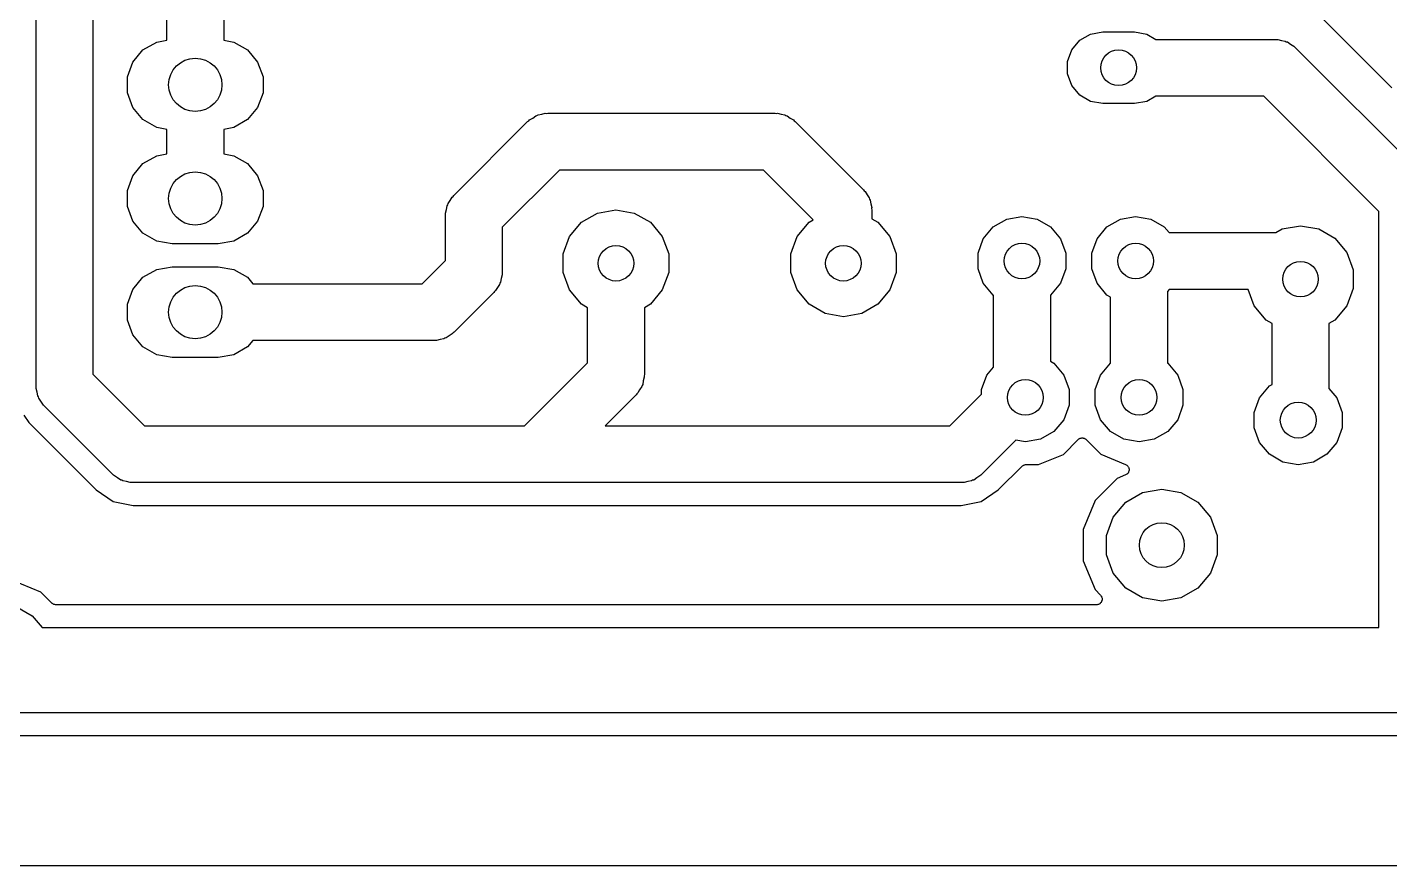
# Model space of a CAD drawing. Extents: x 74 to 224, y -146 to -46.
# Drawn here: x 108.13 to 138.57, y -145.59 to -126.86 of the extents above; entities that cross this region are included whole.
import ezdxf

# ---------------------------------------------------------------- set-up
doc = ezdxf.new("R2010")
doc.units = 0
doc.header["$MEASUREMENT"] = 0
doc.layers.add('BLACK', color=7, linetype='CONTINUOUS')

msp = doc.modelspace()

# ---------------------------------------------------------------- linework, layer by layer
at = {"layer": 'Black'}
for p, q in [((108.331, -134.874), (108.331, -121.158)), ((109.601, -121.421), (109.601, -134.611)), ((112.522, -123.571), (112.522, -127.148)), ((111.252, -127.148), (111.252, -123.91)), ((138.616, -128.211), (137.092, -126.687)), ((110.72, -127.365), (111.026, -127.188)), ((111.026, -127.188), (111.252, -127.148)), ((112.522, -127.148), (112.748, -127.188)), ((112.748, -127.188), (113.054, -127.365)), ((131.465, -127.362), (131.643, -127.149)), ((131.643, -127.149), (131.884, -127.01)), ((131.884, -127.01), (132.157, -126.962)), ((132.157, -126.962), (132.866, -126.962)), ((132.866, -126.962), (133.14, -127.01)), ((133.14, -127.01), (133.342, -127.127)), ((133.342, -127.127), (136.017, -127.127)), ((136.017, -127.127), (136.045, -127.132)), ((136.045, -127.132), (136.072, -127.129)), ((136.072, -127.129), (136.152, -127.151)), ((136.152, -127.151), (136.234, -127.165)), ((136.234, -127.165), (136.258, -127.179)), ((136.258, -127.179), (136.285, -127.186)), ((136.285, -127.186), (136.353, -127.234)), ((110.493, -127.635), (110.72, -127.365)), ((113.054, -127.365), (113.281, -127.635)), ((131.37, -127.623), (131.465, -127.362)), ((136.353, -127.234), (136.425, -127.276)), ((136.425, -127.276), (136.443, -127.297)), ((136.443, -127.297), (136.466, -127.313)), ((136.466, -127.313), (139.412, -130.259)), ((110.373, -127.967), (110.493, -127.635)), ((113.281, -127.635), (113.401, -127.967)), ((131.37, -127.901), (131.37, -127.623)), ((110.373, -128.319), (110.373, -127.967)), ((113.401, -127.967), (113.401, -128.319)), ((131.465, -128.162), (131.37, -127.901)), ((110.493, -128.651), (110.373, -128.319)), ((113.401, -128.319), (113.281, -128.651)), ((131.643, -128.375), (131.465, -128.162)), ((131.884, -128.514), (131.643, -128.375)), ((133.342, -128.397), (133.14, -128.514)), ((135.754, -128.397), (133.342, -128.397)), ((138.328, -130.971), (135.754, -128.397)), ((110.72, -128.921), (110.493, -128.651)), ((113.281, -128.651), (113.054, -128.921)), ((132.157, -128.562), (131.884, -128.514)), ((132.866, -128.562), (132.157, -128.562)), ((133.14, -128.514), (132.866, -128.562)), ((111.026, -129.098), (110.72, -128.921)), ((113.054, -128.921), (112.748, -129.098)), ((117.661, -130.615), (119.312, -128.964)), ((119.312, -128.964), (119.335, -128.948)), ((119.335, -128.948), (119.353, -128.927)), ((119.353, -128.927), (119.425, -128.885)), ((119.425, -128.885), (119.493, -128.837)), ((119.493, -128.837), (119.52, -128.83)), ((119.52, -128.83), (119.544, -128.816)), ((119.544, -128.816), (119.626, -128.802)), ((119.626, -128.802), (119.706, -128.78)), ((119.706, -128.78), (119.733, -128.783)), ((119.733, -128.783), (119.761, -128.778)), ((119.761, -128.778), (124.841, -128.778)), ((124.841, -128.778), (124.869, -128.783)), ((124.869, -128.783), (124.896, -128.78)), ((124.896, -128.78), (124.976, -128.802)), ((124.976, -128.802), (125.058, -128.816)), ((125.058, -128.816), (125.082, -128.83)), ((125.082, -128.83), (125.109, -128.837)), ((125.109, -128.837), (125.177, -128.885)), ((125.177, -128.885), (125.249, -128.927)), ((125.249, -128.927), (125.267, -128.948)), ((125.267, -128.948), (125.29, -128.964)), ((125.29, -128.964), (126.814, -130.488)), ((111.252, -129.138), (111.026, -129.098)), ((111.252, -129.688), (111.252, -129.138)), ((112.748, -129.098), (112.522, -129.138)), ((112.522, -129.138), (112.522, -129.688)), ((110.493, -130.175), (110.72, -129.905)), ((110.72, -129.905), (111.026, -129.728)), ((111.026, -129.728), (111.252, -129.688)), ((112.522, -129.688), (112.748, -129.728)), ((112.748, -129.728), (113.054, -129.905)), ((113.054, -129.905), (113.281, -130.175)), ((110.373, -130.507), (110.493, -130.175)), ((113.281, -130.175), (113.401, -130.507)), ((120.024, -130.048), (118.745, -131.327)), ((124.578, -130.048), (120.024, -130.048)), ((125.691, -131.161), (124.578, -130.048)), ((110.373, -130.859), (110.373, -130.507)), ((113.401, -130.507), (113.401, -130.859)), ((126.814, -130.488), (126.83, -130.511)), ((126.83, -130.511), (126.851, -130.529)), ((126.851, -130.529), (126.893, -130.601)), ((110.493, -131.191), (110.373, -130.859)), ((113.401, -130.859), (113.281, -131.191)), ((117.499, -130.929), (117.513, -130.847)), ((117.513, -130.847), (117.527, -130.823)), ((117.527, -130.823), (117.534, -130.796)), ((117.534, -130.796), (117.582, -130.728)), ((117.582, -130.728), (117.624, -130.656)), ((117.624, -130.656), (117.645, -130.638)), ((117.645, -130.638), (117.661, -130.615)), ((126.893, -130.601), (126.941, -130.669)), ((126.941, -130.669), (126.948, -130.696)), ((126.948, -130.696), (126.962, -130.72)), ((126.962, -130.72), (126.976, -130.802)), ((126.976, -130.802), (126.998, -130.882)), ((117.475, -131.064), (117.48, -131.036)), ((117.475, -132.071), (117.475, -131.064)), ((117.477, -131.009), (117.499, -130.929)), ((117.48, -131.036), (117.477, -131.009)), ((120.517, -131.215), (120.876, -131.008)), ((120.876, -131.008), (121.285, -130.936)), ((121.285, -130.936), (121.694, -131.008)), ((121.694, -131.008), (122.053, -131.215)), ((125.597, -131.215), (125.691, -131.161)), ((126.998, -130.882), (126.995, -130.909)), ((126.995, -130.909), (127, -130.937)), ((127, -130.937), (127, -131.138)), ((127, -131.138), (127.133, -131.215)), ((129.713, -131.317), (130.012, -131.144)), ((130.012, -131.144), (130.353, -131.084)), ((130.353, -131.084), (130.693, -131.144)), ((130.693, -131.144), (130.993, -131.317)), ((132.253, -131.317), (132.552, -131.144)), ((132.552, -131.144), (132.893, -131.084)), ((132.893, -131.084), (133.233, -131.144)), ((133.233, -131.144), (133.533, -131.317)), ((138.328, -140.272), (138.328, -130.971)), ((110.72, -131.461), (110.493, -131.191)), ((111.026, -131.638), (110.72, -131.461)), ((113.054, -131.461), (112.748, -131.638)), ((113.281, -131.191), (113.054, -131.461)), ((118.745, -131.327), (118.745, -132.334)), ((120.25, -131.533), (120.517, -131.215)), ((122.053, -131.215), (122.32, -131.533)), ((125.33, -131.533), (125.597, -131.215)), ((127.133, -131.215), (127.4, -131.533)), ((129.49, -131.582), (129.713, -131.317)), ((130.993, -131.317), (131.215, -131.582)), ((132.03, -131.582), (132.253, -131.317)), ((133.533, -131.317), (133.64, -131.445)), ((133.64, -131.445), (136.026, -131.445)), ((136.026, -131.445), (136.167, -131.363)), ((136.167, -131.363), (136.576, -131.291)), ((136.576, -131.291), (136.985, -131.363)), ((136.985, -131.363), (137.344, -131.571)), ((111.373, -131.699), (111.026, -131.638)), ((112.401, -131.699), (111.373, -131.699)), ((112.748, -131.638), (112.401, -131.699)), ((120.108, -131.923), (120.25, -131.533)), ((122.32, -131.533), (122.462, -131.923)), ((125.188, -131.923), (125.33, -131.533)), ((127.4, -131.533), (127.542, -131.923)), ((129.372, -131.907), (129.49, -131.582)), ((131.215, -131.582), (131.334, -131.907)), ((131.912, -131.907), (132.03, -131.582)), ((137.344, -131.571), (137.611, -131.889)), ((116.958, -132.588), (117.475, -132.071)), ((120.108, -132.338), (120.108, -131.923)), ((122.462, -131.923), (122.462, -132.338)), ((125.188, -132.338), (125.188, -131.923)), ((127.542, -131.923), (127.542, -132.338)), ((129.372, -132.253), (129.372, -131.907)), ((131.334, -131.907), (131.334, -132.253)), ((131.912, -132.253), (131.912, -131.907)), ((137.611, -131.889), (137.753, -132.279)), ((110.72, -132.445), (111.026, -132.268)), ((111.026, -132.268), (111.373, -132.207)), ((111.373, -132.207), (112.401, -132.207)), ((112.401, -132.207), (112.748, -132.268)), ((112.748, -132.268), (113.054, -132.445)), ((118.743, -132.389), (118.721, -132.469)), ((118.745, -132.334), (118.74, -132.362)), ((118.74, -132.362), (118.743, -132.389)), ((120.25, -132.728), (120.108, -132.338)), ((122.462, -132.338), (122.32, -132.728)), ((125.33, -132.728), (125.188, -132.338)), ((127.542, -132.338), (127.4, -132.728)), ((129.49, -132.578), (129.372, -132.253)), ((131.334, -132.253), (131.215, -132.578)), ((132.03, -132.578), (131.912, -132.253)), ((137.753, -132.279), (137.753, -132.694)), ((110.493, -132.715), (110.72, -132.445)), ((113.054, -132.445), (113.174, -132.588)), ((113.174, -132.588), (116.958, -132.588)), ((118.638, -132.67), (118.596, -132.742)), ((118.686, -132.602), (118.638, -132.67)), ((118.693, -132.575), (118.686, -132.602)), ((118.707, -132.551), (118.693, -132.575)), ((118.721, -132.469), (118.707, -132.551)), ((129.713, -132.843), (129.49, -132.578)), ((131.215, -132.578), (130.993, -132.843)), ((132.253, -132.843), (132.03, -132.578)), ((137.753, -132.694), (137.611, -133.084)), ((110.373, -133.047), (110.493, -132.715)), ((118.559, -132.783), (117.67, -133.672)), ((118.575, -132.76), (118.559, -132.783)), ((118.596, -132.742), (118.575, -132.76)), ((120.517, -133.046), (120.25, -132.728)), ((122.32, -132.728), (122.053, -133.046)), ((125.597, -133.046), (125.33, -132.728)), ((127.4, -132.728), (127.133, -133.046)), ((129.718, -132.846), (129.713, -132.843)), ((129.718, -134.45), (129.718, -132.846)), ((130.993, -132.843), (130.988, -132.846)), ((130.988, -132.846), (130.988, -134.318)), ((132.334, -132.89), (132.253, -132.843)), ((132.334, -134.362), (132.334, -132.89)), ((133.64, -132.715), (133.604, -132.758)), ((133.604, -132.758), (133.604, -134.362)), ((135.406, -132.715), (133.64, -132.715)), ((135.541, -133.084), (135.406, -132.715)), ((110.373, -133.399), (110.373, -133.047)), ((120.65, -133.123), (120.517, -133.046)), ((120.65, -134.357), (120.65, -133.123)), ((122.053, -133.046), (121.92, -133.123)), ((121.92, -133.123), (121.92, -134.62)), ((125.956, -133.254), (125.597, -133.046)), ((126.365, -133.326), (125.956, -133.254)), ((126.774, -133.254), (126.365, -133.326)), ((127.133, -133.046), (126.774, -133.254)), ((135.808, -133.402), (135.541, -133.084)), ((137.611, -133.084), (137.344, -133.402)), ((110.493, -133.731), (110.373, -133.399)), ((135.941, -133.479), (135.808, -133.402)), ((135.941, -134.841), (135.941, -133.479)), ((137.344, -133.402), (137.211, -133.479)), ((137.211, -133.479), (137.211, -134.927)), ((110.72, -134.001), (110.493, -133.731)), ((113.174, -133.858), (113.054, -134.001)), ((117.221, -133.858), (113.174, -133.858)), ((117.249, -133.853), (117.221, -133.858)), ((117.276, -133.856), (117.249, -133.853)), ((117.356, -133.834), (117.276, -133.856)), ((117.438, -133.82), (117.356, -133.834)), ((117.462, -133.806), (117.438, -133.82)), ((117.489, -133.799), (117.462, -133.806)), ((117.557, -133.751), (117.489, -133.799)), ((117.629, -133.709), (117.557, -133.751)), ((117.647, -133.688), (117.629, -133.709)), ((117.67, -133.672), (117.647, -133.688)), ((111.026, -134.178), (110.72, -134.001)), ((111.373, -134.239), (111.026, -134.178)), ((112.748, -134.178), (112.401, -134.239)), ((113.054, -134.001), (112.748, -134.178)), ((112.401, -134.239), (111.373, -134.239)), ((119.244, -135.763), (120.65, -134.357)), ((129.566, -134.63), (129.718, -134.45)), ((130.988, -134.318), (131.069, -134.365)), ((131.069, -134.365), (131.292, -134.63)), ((132.106, -134.63), (132.329, -134.365)), ((132.329, -134.365), (132.334, -134.362)), ((133.604, -134.362), (133.609, -134.365)), ((133.609, -134.365), (133.832, -134.63)), ((109.601, -134.611), (110.753, -135.763)), ((121.896, -134.755), (121.882, -134.837)), ((121.918, -134.675), (121.896, -134.755)), ((121.92, -134.62), (121.915, -134.648)), ((121.915, -134.648), (121.918, -134.675)), ((129.448, -134.955), (129.566, -134.63)), ((131.292, -134.63), (131.41, -134.955)), ((131.988, -134.955), (132.106, -134.63)), ((133.832, -134.63), (133.95, -134.955)), ((108.336, -134.902), (108.331, -134.874)), ((108.333, -134.929), (108.336, -134.902)), ((108.355, -135.009), (108.333, -134.929)), ((108.369, -135.091), (108.355, -135.009)), ((108.383, -135.115), (108.369, -135.091)), ((108.39, -135.142), (108.383, -135.115)), ((121.734, -135.069), (121.04, -135.763)), ((121.75, -135.046), (121.734, -135.069)), ((121.771, -135.028), (121.75, -135.046)), ((121.813, -134.956), (121.771, -135.028)), ((121.861, -134.888), (121.813, -134.956)), ((121.868, -134.861), (121.861, -134.888)), ((121.882, -134.837), (121.868, -134.861)), ((128.744, -135.763), (129.448, -135.058)), ((129.448, -135.058), (129.448, -134.955)), ((131.41, -134.955), (131.41, -135.301)), ((131.988, -135.301), (131.988, -134.955)), ((133.95, -134.955), (133.95, -135.301)), ((135.662, -135.138), (135.885, -134.873)), ((135.885, -134.873), (135.941, -134.841)), ((137.211, -134.927), (137.388, -135.138)), ((108.438, -135.21), (108.39, -135.142)), ((108.48, -135.282), (108.438, -135.21)), ((108.501, -135.3), (108.48, -135.282)), ((108.517, -135.323), (108.501, -135.3)), ((110.041, -136.847), (108.517, -135.323)), ((131.41, -135.301), (131.292, -135.626)), ((132.106, -135.626), (131.988, -135.301)), ((133.95, -135.301), (133.832, -135.626)), ((135.544, -135.463), (135.662, -135.138)), ((137.388, -135.138), (137.506, -135.463)), ((108.056, -135.525), (108.167, -135.691)), ((108.167, -135.691), (109.673, -137.197)), ((131.292, -135.626), (131.069, -135.891)), ((132.329, -135.891), (132.106, -135.626)), ((133.832, -135.626), (133.609, -135.891)), ((135.544, -135.809), (135.544, -135.463)), ((137.506, -135.463), (137.506, -135.809)), ((110.753, -135.763), (119.244, -135.763)), ((121.04, -135.763), (128.744, -135.763)), ((131.069, -135.891), (130.77, -136.064)), ((131.646, -136.044), (131.656, -136.041)), ((131.656, -136.041), (131.666, -136.036)), ((131.666, -136.036), (131.678, -136.036)), ((131.678, -136.036), (131.688, -136.033)), ((131.688, -136.033), (131.699, -136.034)), ((131.699, -136.034), (131.71, -136.033)), ((131.71, -136.033), (131.721, -136.036)), ((131.721, -136.036), (131.732, -136.037)), ((131.732, -136.037), (131.742, -136.041)), ((131.742, -136.041), (131.753, -136.044)), ((132.628, -136.064), (132.329, -135.891)), ((133.609, -135.891), (133.31, -136.064)), ((135.662, -136.134), (135.544, -135.809)), ((137.506, -135.809), (137.388, -136.134)), ((130.216, -136.086), (129.456, -136.847)), ((130.429, -136.124), (130.216, -136.086)), ((130.77, -136.064), (130.429, -136.124)), ((131.278, -136.401), (131.609, -136.069)), ((131.609, -136.069), (131.619, -136.063)), ((131.619, -136.063), (131.626, -136.055)), ((131.626, -136.055), (131.637, -136.05)), ((131.637, -136.05), (131.646, -136.044)), ((131.753, -136.044), (131.762, -136.051)), ((131.762, -136.051), (131.772, -136.055)), ((131.772, -136.055), (131.78, -136.063)), ((131.78, -136.063), (131.789, -136.069)), ((131.789, -136.069), (132.118, -136.399)), ((132.969, -136.124), (132.628, -136.064)), ((133.31, -136.064), (132.969, -136.124)), ((135.885, -136.399), (135.662, -136.134)), ((137.388, -136.134), (137.165, -136.399)), ((130.364, -136.658), (130.378, -136.65)), ((130.378, -136.65), (130.392, -136.64)), ((130.392, -136.64), (130.397, -136.639)), ((130.397, -136.639), (130.402, -136.636)), ((130.402, -136.636), (130.418, -136.633)), ((130.418, -136.633), (130.434, -136.629)), ((130.434, -136.629), (130.44, -136.629)), ((130.44, -136.629), (130.446, -136.628)), ((130.446, -136.628), (130.726, -136.628)), ((130.726, -136.628), (131.278, -136.401)), ((132.118, -136.399), (132.669, -136.628)), ((132.669, -136.628), (132.683, -136.637)), ((132.683, -136.637), (132.697, -136.644)), ((132.697, -136.644), (132.701, -136.648)), ((132.701, -136.648), (132.706, -136.651)), ((136.184, -136.572), (135.885, -136.399)), ((136.525, -136.632), (136.184, -136.572)), ((136.866, -136.572), (136.525, -136.632)), ((137.165, -136.399), (136.866, -136.572)), ((110.064, -136.863), (110.041, -136.847)), ((110.082, -136.884), (110.064, -136.863)), ((110.154, -136.926), (110.082, -136.884)), ((110.222, -136.974), (110.154, -136.926)), ((129.343, -136.926), (129.275, -136.974)), ((129.415, -136.884), (129.343, -136.926)), ((129.433, -136.863), (129.415, -136.884)), ((129.456, -136.847), (129.433, -136.863)), ((129.824, -137.197), (130.356, -136.665)), ((130.356, -136.665), (130.36, -136.662)), ((130.36, -136.662), (130.364, -136.658)), ((132.483, -136.939), (131.988, -137.433)), ((132.668, -136.862), (132.483, -136.939)), ((132.682, -136.853), (132.668, -136.862)), ((132.697, -136.846), (132.682, -136.853)), ((132.701, -136.842), (132.697, -136.846)), ((132.706, -136.839), (132.701, -136.842)), ((132.706, -136.651), (132.716, -136.665)), ((132.716, -136.825), (132.706, -136.839)), ((132.716, -136.665), (132.727, -136.677)), ((132.727, -136.813), (132.716, -136.825)), ((132.727, -136.677), (132.729, -136.682)), ((132.729, -136.808), (132.727, -136.813)), ((132.729, -136.682), (132.733, -136.686)), ((132.732, -136.804), (132.729, -136.808)), ((132.737, -136.788), (132.732, -136.804)), ((132.733, -136.686), (132.738, -136.702)), ((132.744, -136.773), (132.737, -136.788)), ((132.738, -136.702), (132.744, -136.718)), ((132.744, -136.718), (132.744, -136.723)), ((132.744, -136.723), (132.746, -136.728)), ((132.746, -136.762), (132.744, -136.767)), ((132.744, -136.767), (132.744, -136.773)), ((132.746, -136.728), (132.745, -136.745)), ((132.745, -136.745), (132.746, -136.762)), ((109.673, -137.197), (110.054, -137.452)), ((110.249, -136.981), (110.222, -136.974)), ((110.273, -136.995), (110.249, -136.981)), ((110.355, -137.009), (110.273, -136.995)), ((110.435, -137.031), (110.355, -137.009)), ((110.462, -137.028), (110.435, -137.031)), ((110.49, -137.033), (110.462, -137.028)), ((119.507, -137.033), (110.49, -137.033)), ((129.007, -137.033), (119.507, -137.033)), ((129.034, -137.028), (129.007, -137.033)), ((129.062, -137.031), (129.034, -137.028)), ((129.142, -137.009), (129.062, -137.031)), ((129.224, -136.995), (129.142, -137.009)), ((129.248, -136.981), (129.224, -136.995)), ((129.275, -136.974), (129.248, -136.981)), ((129.443, -137.452), (129.824, -137.197)), ((132.671, -137.469), (133.048, -137.251)), ((133.048, -137.251), (133.477, -137.176)), ((133.477, -137.176), (133.906, -137.251)), ((133.906, -137.251), (134.283, -137.469)), ((110.054, -137.452), (110.503, -137.541)), ((110.503, -137.541), (119.507, -137.541)), ((119.507, -137.541), (119.507, -137.541)), ((119.507, -137.541), (119.507, -137.541)), ((119.507, -137.541), (128.994, -137.541)), ((128.994, -137.541), (129.443, -137.452)), ((131.988, -137.433), (131.72, -138.079)), ((132.391, -137.803), (132.671, -137.469)), ((134.283, -137.469), (134.563, -137.803)), ((132.242, -138.212), (132.391, -137.803)), ((134.563, -137.803), (134.712, -138.212)), ((131.72, -138.079), (131.719, -138.778)), ((132.242, -138.648), (132.242, -138.212)), ((134.712, -138.212), (134.712, -138.648)), ((131.719, -138.778), (131.986, -139.424)), ((132.391, -139.057), (132.242, -138.648)), ((134.712, -138.648), (134.563, -139.057)), ((132.671, -139.391), (132.391, -139.057)), ((134.563, -139.057), (134.283, -139.391)), ((108.439, -139.481), (107.793, -139.213)), ((108.684, -139.726), (108.439, -139.481)), ((131.986, -139.424), (132.108, -139.547)), ((132.108, -139.547), (132.118, -139.56)), ((132.118, -139.56), (132.128, -139.573)), ((132.128, -139.573), (132.13, -139.578)), ((132.134, -139.684), (132.128, -139.7)), ((132.13, -139.578), (132.134, -139.583)), ((132.134, -139.583), (132.138, -139.599)), ((132.141, -139.669), (132.134, -139.684)), ((132.138, -139.599), (132.143, -139.614)), ((132.142, -139.664), (132.141, -139.669)), ((132.143, -139.659), (132.142, -139.664)), ((132.143, -139.614), (132.143, -139.62)), ((132.143, -139.62), (132.145, -139.626)), ((132.145, -139.626), (132.143, -139.642)), ((132.143, -139.642), (132.143, -139.659)), ((133.048, -139.609), (132.671, -139.391)), ((133.477, -139.684), (133.048, -139.609)), ((133.906, -139.609), (133.477, -139.684)), ((134.283, -139.391), (133.906, -139.609)), ((107.871, -139.791), (108.248, -140.009)), ((108.689, -139.729), (108.684, -139.726)), ((108.692, -139.734), (108.689, -139.729)), ((108.707, -139.742), (108.692, -139.734)), ((108.72, -139.752), (108.707, -139.742)), ((108.726, -139.753), (108.72, -139.752)), ((108.73, -139.756), (108.726, -139.753)), ((108.747, -139.759), (108.73, -139.756)), ((108.763, -139.763), (108.747, -139.759)), ((108.768, -139.763), (108.763, -139.763)), ((108.774, -139.763), (108.768, -139.763)), ((132.018, -139.763), (108.774, -139.763)), ((132.035, -139.761), (132.018, -139.763)), ((132.051, -139.759), (132.035, -139.761)), ((132.056, -139.757), (132.051, -139.759)), ((132.062, -139.756), (132.056, -139.757)), ((132.076, -139.748), (132.062, -139.756)), ((132.091, -139.741), (132.076, -139.748)), ((132.095, -139.737), (132.091, -139.741)), ((132.1, -139.734), (132.095, -139.737)), ((132.111, -139.721), (132.1, -139.734)), ((132.122, -139.709), (132.111, -139.721)), ((132.125, -139.704), (132.122, -139.709)), ((132.128, -139.7), (132.125, -139.704)), ((108.248, -140.009), (108.469, -140.272)), ((108.469, -140.272), (138.328, -140.272)), ((138.963, -142.177), (107.714, -142.177)), ((107.921, -142.684), (146.496, -142.684)), ((162.83, -145.594), (102.687, -145.594))]:
    msp.add_line(p, q, dxfattribs=at)
for centre, radius in [((132.512, -127.762), 0.4), ((111.887, -128.143), 0.5953), ((111.887, -130.683), 0.5953), ((121.285, -132.131), 0.3969), ((126.365, -132.131), 0.3969), ((130.353, -132.08), 0.3969), ((132.893, -132.08), 0.3969), ((136.576, -132.486), 0.3969), ((111.887, -133.223), 0.5953), ((130.429, -135.128), 0.4001), ((132.969, -135.128), 0.4001), ((136.525, -135.636), 0.4001), ((133.477, -138.43), 0.5004)]:
    msp.add_circle(centre, radius, dxfattribs=at)

doc.saveas('drawing.dxf')
